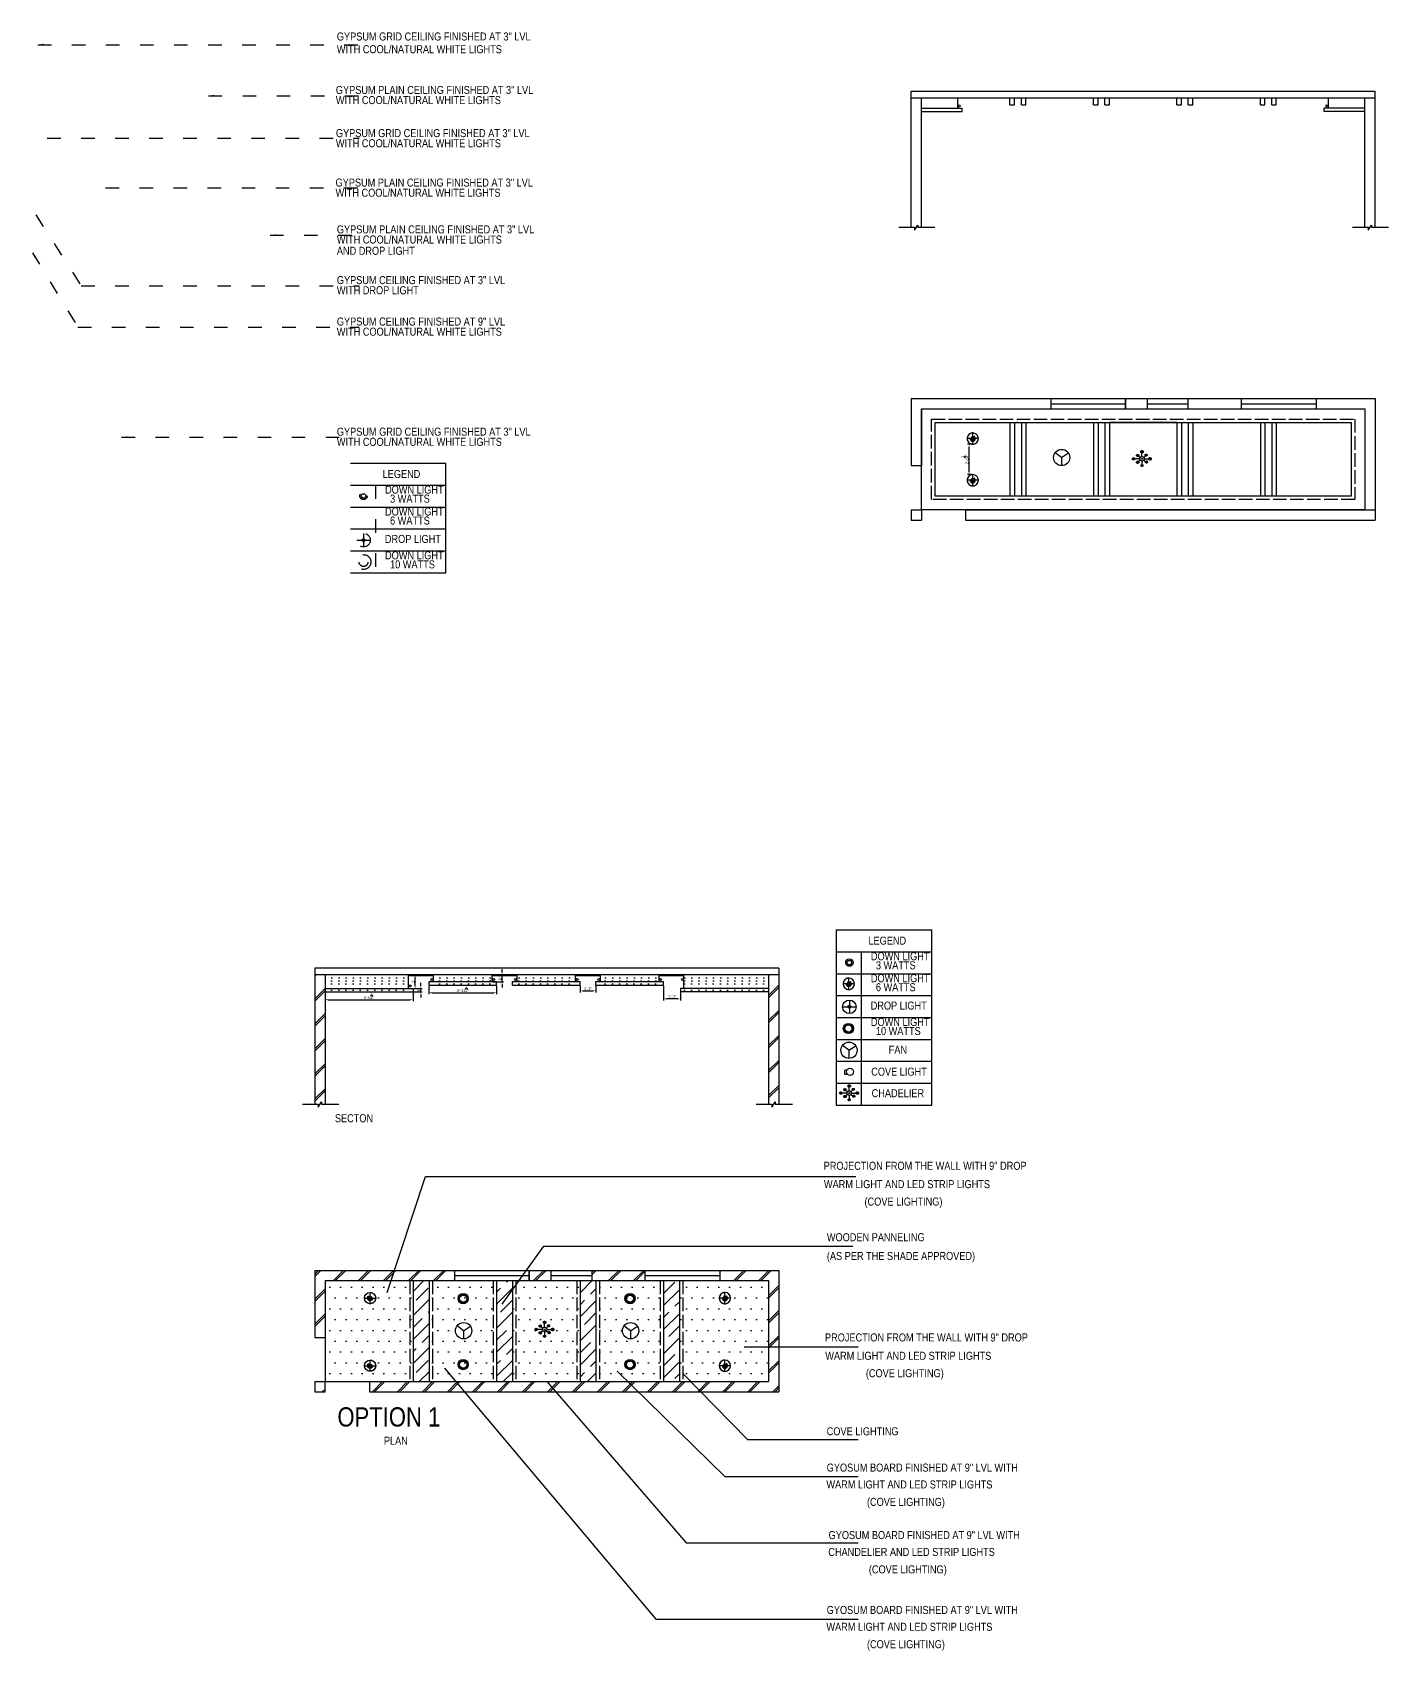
# Model space of a CAD drawing. Header units: millimetres. Extents: x 2844 to 6204, y 184 to 1611.
# Drawn here: x 4238 to 5434, y 184 to 1611 of the extents above; entities that cross this region are included whole.
import ezdxf

# ---------------------------------------------------------------- set-up
doc = ezdxf.new("R2010")
doc.units = ezdxf.units.MM
doc.linetypes.add('ACAD_ISO02W100', pattern=[15, 12, -3])
doc.linetypes.add('ACAD_ISO03W100', pattern=[30, 12, -18])
doc.layers.get('0').update_dxf_attribs({"linetype": 'ACAD_ISO03W100'})
doc.layers.add('TXT', color=7, linetype='Continuous', lineweight=25)
doc.styles.add('stylus BT', font='swissc.ttf')
doc.dimstyles.new('ISO-25', dxfattribs={"dimtxt": 2.5, "dimasz": 2.5, "dimexe": 1.25, "dimexo": 0.625, "dimtad": 1, "dimlunit": 4, "dimtxsty": 'Standard', "dimcen": 2.5, "dimadec": 0, "dimazin": 0, "dimtfac": 1, "dimtmove": 0, "dimatfit": 3, "dimfxl": 1, "dimarcsym": 0})
doc.dimstyles.new('std', dxfattribs={"dimtxt": 7, "dimasz": 2.5, "dimexe": 1.25, "dimexo": 0.625, "dimtad": 1, "dimdec": 0, "dimlunit": 4, "dimtxsty": 'Standard', "dimcen": 2.5, "dimadec": 0, "dimazin": 0, "dimtfac": 1, "dimtdec": 0, "dimtmove": 0, "dimatfit": 3, "dimfxl": 1, "dimarcsym": 0})

# ---------------------------------------------------------------- blocks, each defined once
blk = doc.blocks.new('light')
at = {"color": 6}
for p, q in [((4546.3, 616.7), (4559.1, 616.7)), ((4552.7, 610.3), (4552.7, 623.1))]:
    blk.add_line(p, q, dxfattribs=at)
for radius in [6.39, 2.94, 2.94, 1.96]:
    blk.add_circle((4552.7, 616.7), radius, dxfattribs=at)
at = {"color": 6, "linetype": 'ByBlock'}
blk.add_circle((4552.7, 616.7), 6.39, dxfattribs=at)
blk = doc.blocks.new('chandelier')
for p, q in [((4689.9, 469.5), (4689.9, 472.6)), ((4687.9, 467.5), (4683.5, 467.5)), ((4688.3, 468.6), (4686.8, 469.9)), ((4688.4, 466.3), (4686.9, 465.1)), ((4689.9, 465.6), (4689.9, 462.5)), ((4691.3, 466.3), (4693.1, 465.2)), ((4691.4, 468.7), (4692.9, 470.2)), ((4691.8, 467.5), (4695.9, 467.5))]:
    blk.add_line(p, q)
for centre, radius in [((4686.1, 470.5), 0.94), ((4686.1, 470.5), 0.416), ((4689.9, 473.7), 1.07), ((4689.9, 473.7), 0.494), ((4693.5, 470.8), 0.873), ((4693.5, 470.8), 0.422), ((4682.5, 467.5), 1.01), ((4682.5, 467.5), 0.503), ((4686.1, 464.5), 1.01), ((4686.1, 464.5), 0.491), ((4689.9, 467.5), 1.94), ((4689.9, 461.6), 0.872), ((4689.9, 467.5), 0.388), ((4689.9, 461.6), 0.406), ((4693.9, 464.7), 0.94), ((4693.9, 464.7), 0.418), ((4697, 467.5), 1.11), ((4697, 467.5), 0.572)]:
    blk.add_circle(centre, radius)
blk = doc.blocks.new('*D3')
at = {"color": 0, "linetype": 'ByBlock', "lineweight": -2}
for p, q in [((5066.8, 1247.9), (5062.9, 1247.9)), ((5064.2, 1223.6), (5064.2, 1245.4)), ((5066.8, 1221.1), (5062.9, 1221.1))]:
    blk.add_line(p, q, dxfattribs=at)
at = {"color": 0, "linetype": 'ByBlock'}
for points in [[(5063.7, 1245.4), (5064.6, 1245.4), (5064.2, 1247.9)], [(5063.7, 1223.6), (5064.6, 1223.6), (5064.2, 1221.1)]]:
    blk.add_solid(points, dxfattribs=at)
at = {"layer": 'Defpoints', "color": 0, "linetype": 'ByBlock'}
for p in [(5064.2, 1247.9), (5067.4, 1247.9), (5067.4, 1221.1)]:
    blk.add_point(p, dxfattribs=at)
at = {"color": 0, "linetype": 'ByBlock', "insert": (5060.6, 1234.5), "char_height": 2.5, "attachment_point": 5, "rotation": 90}
blk.add_mtext('2\'-2{\\H1.000000x;\\S3/4;}"', dxfattribs=at)
blk = doc.blocks.new('light 1')
at = {"color": 92}
for p, q in [((3170.1, 887.6), (3182.1, 887.6)), ((3176.1, 893.5), (3176.1, 881.6))]:
    blk.add_line(p, q, dxfattribs=at)
at = {"color": 3, "linetype": 'ByBlock'}
blk.add_circle((3176.1, 887.6), 5.96, dxfattribs=at)
at = {"color": 92}
blk.add_circle((3176.1, 887.6), 1.19, dxfattribs=at)
blk = doc.blocks.new('jhg')
at = {"color": 6}
for radius in [6.5, 6.5, 6.5, 6.5, 3.9]:
    blk.add_circle((3227, 807.5), radius, dxfattribs=at)
blk = doc.blocks.new('*D8')
at = {"color": 0, "linetype": 'ByBlock', "lineweight": -2}
for p, q in [((4496.4, 764.5), (4496.4, 757)), ((4498.9, 758.2), (4571.5, 758.2)), ((4574, 764.5), (4574, 757))]:
    blk.add_line(p, q, dxfattribs=at)
at = {"color": 0, "linetype": 'ByBlock'}
for points in [[(4498.9, 758.6), (4498.9, 757.8), (4496.4, 758.2)], [(4571.5, 758.6), (4571.5, 757.8), (4574, 758.2)]]:
    blk.add_solid(points, dxfattribs=at)
at = {"layer": 'Defpoints', "color": 0, "linetype": 'ByBlock'}
for p in [(4496.4, 765.1), (4574, 765.1), (4574, 758.2)]:
    blk.add_point(p, dxfattribs=at)
at = {"color": 0, "linetype": 'ByBlock', "insert": (4535.2, 761.8), "char_height": 2.5, "attachment_point": 5}
blk.add_mtext('6\'-5{\\H1.000000x;\\S1/2;}"', dxfattribs=at)
blk = doc.blocks.new('*D10')
at = {"color": 0, "linetype": 'ByBlock', "lineweight": -2}
for p, q in [((4588, 770.5), (4588, 763.2)), ((4647.6, 770.5), (4647.6, 763.2)), ((4590.5, 764.4), (4645.1, 764.4))]:
    blk.add_line(p, q, dxfattribs=at)
at = {"color": 0, "linetype": 'ByBlock'}
for points in [[(4590.5, 764.8), (4590.5, 764), (4588, 764.4)], [(4645.1, 764.8), (4645.1, 764), (4647.6, 764.4)]]:
    blk.add_solid(points, dxfattribs=at)
at = {"layer": 'Defpoints', "color": 0, "linetype": 'ByBlock'}
for p in [(4588, 771.1), (4647.6, 771.1), (4647.6, 764.4)]:
    blk.add_point(p, dxfattribs=at)
at = {"color": 0, "linetype": 'ByBlock', "insert": (4617.8, 768), "char_height": 2.5, "attachment_point": 5}
blk.add_mtext('4\'-11{\\H1.000000x;\\S1/2;}"', dxfattribs=at)
blk = doc.blocks.new('*D11')
at = {"color": 0, "linetype": 'ByBlock', "lineweight": -2}
for p, q in [((4721.2, 770.5), (4721.2, 764.7)), ((4735.2, 770.5), (4735.2, 764.7)), ((4723.7, 766), (4732.7, 766))]:
    blk.add_line(p, q, dxfattribs=at)
at = {"color": 0, "linetype": 'ByBlock'}
for points in [[(4723.7, 766.4), (4723.7, 765.6), (4721.2, 766)], [(4732.7, 766.4), (4732.7, 765.6), (4735.2, 766)]]:
    blk.add_solid(points, dxfattribs=at)
at = {"layer": 'Defpoints', "color": 0, "linetype": 'ByBlock'}
for p in [(4721.2, 771.1), (4735.2, 771.1), (4735.2, 766)]:
    blk.add_point(p, dxfattribs=at)
at = {"color": 0, "linetype": 'ByBlock', "insert": (4728.2, 767.9), "char_height": 2.5, "attachment_point": 5}
blk.add_mtext('1\'-2"', dxfattribs=at)
blk = doc.blocks.new('*D12')
at = {"color": 0, "linetype": 'ByBlock', "lineweight": -2}
for p, q in [((4794.8, 770.5), (4794.8, 757.6)), ((4807.3, 758.9), (4797.3, 758.9)), ((4809.8, 764.5), (4809.8, 757.6))]:
    blk.add_line(p, q, dxfattribs=at)
at = {"color": 0, "linetype": 'ByBlock'}
for points in [[(4797.3, 759.3), (4797.3, 758.5), (4794.8, 758.9)], [(4807.3, 759.3), (4807.3, 758.5), (4809.8, 758.9)]]:
    blk.add_solid(points, dxfattribs=at)
at = {"layer": 'Defpoints', "color": 0, "linetype": 'ByBlock'}
for p in [(4794.8, 771.1), (4794.8, 758.9), (4809.8, 765.1)]:
    blk.add_point(p, dxfattribs=at)
at = {"color": 0, "linetype": 'ByBlock', "insert": (4802.3, 760.7), "char_height": 2.5, "attachment_point": 5}
blk.add_mtext('1\'-3"', dxfattribs=at)
blk = doc.blocks.new('*D13')
at = {"color": 0, "linetype": 'ByBlock', "lineweight": -2}
for p, q in [((4570.7, 780.1), (4577, 780.1)), ((4575.8, 770.6), (4575.8, 777.6)), ((4570.7, 768.1), (4577, 768.1))]:
    blk.add_line(p, q, dxfattribs=at)
at = {"color": 0, "linetype": 'ByBlock'}
for points in [[(4575.3, 777.6), (4576.2, 777.6), (4575.8, 780.1)], [(4575.3, 770.6), (4576.2, 770.6), (4575.8, 768.1)]]:
    blk.add_solid(points, dxfattribs=at)
at = {"layer": 'Defpoints', "color": 0, "linetype": 'ByBlock'}
for p in [(4570, 780.1), (4575.8, 780.1), (4570, 768.1)]:
    blk.add_point(p, dxfattribs=at)
at = {"color": 0, "linetype": 'ByBlock', "insert": (4573.9, 774.1), "char_height": 2.5, "attachment_point": 5, "rotation": 90}
blk.add_mtext("1'", dxfattribs=at)
blk = doc.blocks.new('*D14')
at = {"color": 0, "linetype": 'ByBlock', "lineweight": -2}
for p, q in [((4652.5, 782.6), (4652.5, 785.1)), ((4644.3, 780.1), (4653.7, 780.1)), ((4644.3, 774.1), (4653.7, 774.1)), ((4652.5, 774.1), (4652.5, 780.1)), ((4652.5, 771.6), (4652.5, 769.1))]:
    blk.add_line(p, q, dxfattribs=at)
at = {"color": 0, "linetype": 'ByBlock'}
for points in [[(4652, 782.6), (4652.9, 782.6), (4652.5, 780.1)], [(4652, 771.6), (4652.9, 771.6), (4652.5, 774.1)]]:
    blk.add_solid(points, dxfattribs=at)
at = {"layer": 'Defpoints', "color": 0, "linetype": 'ByBlock'}
for p in [(4643.6, 780.1), (4643.6, 774.1), (4652.5, 780.1)]:
    blk.add_point(p, dxfattribs=at)
at = {"color": 0, "linetype": 'ByBlock', "insert": (4650.6, 777.1), "char_height": 2.5, "attachment_point": 5, "rotation": 90}
blk.add_mtext('6"', dxfattribs=at)
blk = doc.blocks.new('*D15')
at = {"color": 0, "linetype": 'ByBlock', "lineweight": -2}
for p, q in [((4580.8, 770.6), (4580.8, 773.1)), ((4574.7, 768.1), (4582.1, 768.1)), ((4574.7, 765.1), (4582.1, 765.1)), ((4580.8, 765.1), (4580.8, 768.1)), ((4580.8, 762.6), (4580.8, 760.1))]:
    blk.add_line(p, q, dxfattribs=at)
at = {"color": 0, "linetype": 'ByBlock'}
for points in [[(4580.4, 770.6), (4581.2, 770.6), (4580.8, 768.1)], [(4580.4, 762.6), (4581.2, 762.6), (4580.8, 765.1)]]:
    blk.add_solid(points, dxfattribs=at)
at = {"layer": 'Defpoints', "color": 0, "linetype": 'ByBlock'}
for p in [(4574, 768.1), (4574, 765.1), (4580.8, 768.1)]:
    blk.add_point(p, dxfattribs=at)
at = {"color": 0, "linetype": 'ByBlock', "insert": (4578.9, 766.6), "char_height": 2.5, "attachment_point": 5, "rotation": 90}
blk.add_mtext('3"', dxfattribs=at)

msp = doc.modelspace()

# ---------------------------------------------------------------- hatches: boundary and pattern name
at = {"linetype": 'ByBlock'}
h = msp.add_hatch(dxfattribs=at)
h.set_pattern_fill('JIS_LC_8A', color=0, scale=2, style=0)
h.paths.add_polyline_path([(4496.434, 780.136), (4487.434, 780.136), (4487.434, 666.136), (4490.228, 666.136), (4490.228, 663.414), (4493.142, 668.044), (4493.142, 666.109), (4496.434, 666.109)])
h.paths.add_polyline_path([(4896.434, 780.136), (4887.434, 780.136), (4887.434, 666.136), (4890.228, 666.136), (4890.228, 663.414), (4893.142, 668.044), (4893.142, 666.109), (4896.434, 666.109)])
h = msp.add_hatch(dxfattribs=at)
h.set_pattern_fill('DOTS', color=256, scale=4, style=0)
h.set_pattern_definition([(0, (-0.109, -2.373), (3.175, 6.35), [0, -6.35])])
h.paths.add_polyline_path([(4569.925, 777.763), (4496.325, 777.763), (4496.325, 771.763), (4569.925, 771.763)])
h.paths.add_polyline_path([(4573.925, 771.763), (4496.325, 771.763), (4496.325, 768.763), (4573.925, 768.763)])
h.paths.add_polyline_path([(4643.525, 777.763), (4591.925, 777.763), (4591.925, 771.763), (4643.525, 771.763)])
h.paths.add_polyline_path([(4647.525, 771.763), (4587.925, 771.763), (4587.925, 768.763), (4647.525, 768.763)])
h.paths.add_polyline_path([(4717.125, 777.763), (4665.525, 777.763), (4665.525, 771.763), (4717.125, 771.763)])
h.paths.add_polyline_path([(4721.125, 771.763), (4661.525, 771.763), (4661.525, 768.763), (4721.125, 768.763)])
h.paths.add_polyline_path([(4790.725, 777.763), (4739.125, 777.763), (4739.125, 771.763), (4790.725, 771.763)])
h.paths.add_polyline_path([(4794.725, 771.763), (4735.125, 771.763), (4735.125, 768.763), (4794.725, 768.763)])
h.paths.add_polyline_path([(4887.325, 777.763), (4812.725, 777.763), (4812.725, 771.763), (4887.325, 771.763)])
h.paths.add_polyline_path([(4887.325, 771.763), (4808.725, 771.763), (4808.725, 768.763), (4887.325, 768.763)])
h = msp.add_hatch(dxfattribs=at)
h.set_pattern_fill('DOTS', color=256, scale=4, style=0)
h.set_pattern_definition([(0, (-0.109, -8.015), (3.175, 6.35), [0, -6.35])])
h.paths.add_polyline_path([(4569.925, 772.121), (4496.325, 772.121), (4496.325, 766.121), (4569.925, 766.121)])
h.paths.add_polyline_path([(4573.925, 766.121), (4496.325, 766.121), (4496.325, 763.121), (4573.925, 763.121)])
h.paths.add_polyline_path([(4647.525, 766.121), (4587.925, 766.121), (4587.925, 763.121), (4647.525, 763.121)])
h.paths.add_polyline_path([(4721.125, 766.121), (4661.525, 766.121), (4661.525, 763.121), (4721.125, 763.121)])
h.paths.add_polyline_path([(4794.725, 766.121), (4735.125, 766.121), (4735.125, 763.121), (4794.725, 763.121)])
h.paths.add_polyline_path([(4887.325, 772.121), (4812.725, 772.121), (4812.725, 766.121), (4887.325, 766.121)])
h.paths.add_polyline_path([(4887.325, 766.121), (4808.725, 766.121), (4808.725, 763.121), (4887.325, 763.121)])
h = msp.add_hatch(dxfattribs=at)
h.set_pattern_fill('DOTS', color=256, scale=4, style=0)
h.paths.add_polyline_path([(4570.034, 780.136), (4496.434, 780.136), (4496.434, 774.136), (4570.034, 774.136)])
h.paths.add_polyline_path([(4574.034, 774.136), (4496.434, 774.136), (4496.434, 771.136), (4574.034, 771.136)])
h.paths.add_polyline_path([(4643.634, 780.136), (4592.034, 780.136), (4592.034, 774.136), (4643.634, 774.136)])
h.paths.add_polyline_path([(4647.634, 774.136), (4588.034, 774.136), (4588.034, 771.136), (4647.634, 771.136)])
h.paths.add_polyline_path([(4717.234, 780.136), (4665.634, 780.136), (4665.634, 774.136), (4717.234, 774.136)])
h.paths.add_polyline_path([(4721.234, 774.136), (4661.634, 774.136), (4661.634, 771.136), (4721.234, 771.136)])
h.paths.add_polyline_path([(4790.834, 780.136), (4739.234, 780.136), (4739.234, 774.136), (4790.834, 774.136)])
h.paths.add_polyline_path([(4794.834, 774.136), (4735.234, 774.136), (4735.234, 771.136), (4794.834, 771.136)])
h.paths.add_polyline_path([(4887.434, 780.136), (4812.834, 780.136), (4812.834, 774.136), (4887.434, 774.136)])
h.paths.add_polyline_path([(4887.434, 774.136), (4808.834, 774.136), (4808.834, 771.136), (4887.434, 771.136)])
h = msp.add_hatch(dxfattribs=at)
h.set_pattern_fill('DOTS', color=256, scale=4, style=0)
h.set_pattern_definition([(0, (0.191, 2.9184), (3.175, 6.35), [0, -6.35])])
h.paths.add_polyline_path([(4570.226, 783.054), (4496.626, 783.054), (4496.626, 777.054), (4570.226, 777.054)])
h.paths.add_polyline_path([(4574.226, 777.054), (4496.626, 777.054), (4496.626, 774.054), (4574.226, 774.054)])
h.paths.add_polyline_path([(4643.826, 783.054), (4592.226, 783.054), (4592.226, 777.054), (4643.826, 777.054)])
h.paths.add_polyline_path([(4647.826, 777.054), (4588.226, 777.054), (4588.226, 774.054), (4647.826, 774.054)])
h.paths.add_polyline_path([(4717.426, 783.054), (4665.826, 783.054), (4665.826, 777.054), (4717.426, 777.054)])
h.paths.add_polyline_path([(4721.426, 777.054), (4661.826, 777.054), (4661.826, 774.054), (4721.426, 774.054)])
h.paths.add_polyline_path([(4791.026, 783.054), (4739.426, 783.054), (4739.426, 777.054), (4791.026, 777.054)])
h.paths.add_polyline_path([(4795.026, 777.054), (4735.426, 777.054), (4735.426, 774.054), (4795.026, 774.054)])
h.paths.add_polyline_path([(4887.626, 783.054), (4813.026, 783.054), (4813.026, 777.054), (4887.626, 777.054)])
h.paths.add_polyline_path([(4887.626, 777.054), (4809.026, 777.054), (4809.026, 774.054), (4887.626, 774.054)])
h = msp.add_hatch(color=1, dxfattribs=at)
h.paths.add_polyline_path([(4953.267, 732.826, 1), (4962.332, 732.826, 1)])
h.paths.add_polyline_path([(4960.918, 732.826, -1), (4954.681, 732.826, -1)], flags=16)
h = msp.add_hatch(dxfattribs=at)
h.set_pattern_fill('JIS_LC_8A', color=256, scale=2, style=0)
h.paths.add_polyline_path([(4610.434, 519.539), (4487.434, 519.539), (4487.434, 460.539), (4496.434, 460.539), (4496.434, 510.539), (4610.434, 510.539)])
h.paths.add_polyline_path([(4695.434, 519.539), (4676.434, 519.539), (4676.434, 510.539), (4695.434, 510.539)])
h.paths.add_polyline_path([(4778.434, 519.539), (4731.434, 519.539), (4731.434, 510.539), (4778.434, 510.539)])
h.paths.add_polyline_path([(4896.434, 519.539), (4844.434, 519.539), (4844.434, 510.539), (4887.434, 510.539), (4887.434, 421.539), (4535.434, 421.539), (4535.434, 412.539), (4896.434, 412.539)])
h.paths.add_polyline_path([(4496.434, 421.539), (4487.434, 421.539), (4487.434, 412.539), (4496.434, 412.539)])
h = msp.add_hatch(dxfattribs=at)
h.set_pattern_fill('DOTS', color=256, scale=6, style=0)
h.paths.add_polyline_path([(4571.034, 510.539), (4496.434, 510.539), (4496.434, 460.539), (4496.434, 421.539), (4535.434, 421.539), (4571.034, 421.539)])
h.paths.add_polyline_path([(4531.117, 495.147, -1), (4541.043, 495.147, -1)], flags=16)
h.paths.add_polyline_path([(4541.043, 435.566, -1), (4531.117, 435.566, -1)], flags=16)
h.paths.add_polyline_path([(4644.634, 510.539), (4591.034, 510.539), (4591.034, 421.539), (4644.634, 421.539)])
h.paths.add_polyline_path([(4613.609, 494.713, -1), (4622.674, 494.713, -1)], flags=16)
h.paths.add_polyline_path([(4625.713, 466.375, -1), (4611.359, 466.375, -1)], flags=16)
h.paths.add_polyline_path([(4621.26, 494.713, -1), (4615.023, 494.713, -1)], flags=0)
h.paths.add_polyline_path([(4622.674, 436.573, -1), (4613.609, 436.573, -1)], flags=16)
h.paths.add_polyline_path([(4621.26, 436.573, -1), (4615.023, 436.573, -1)], flags=0)
h.paths.add_polyline_path([(4591.034, 421.539), (4591.034, 510.539), (4588.034, 510.539), (4588.034, 421.539)])
h.paths.add_polyline_path([(4574.034, 510.539), (4571.034, 510.539), (4571.034, 421.539), (4574.034, 421.539)])
h.paths.add_polyline_path([(4647.634, 510.539), (4644.634, 510.539), (4644.634, 421.539), (4647.634, 421.539)])
h.paths.add_polyline_path([(4664.634, 510.539), (4661.634, 510.539), (4661.634, 421.539), (4664.634, 421.539)])
h.paths.add_polyline_path([(4718.234, 510.539), (4664.634, 510.539), (4664.634, 421.539), (4718.234, 421.539)])
h.paths.add_polyline_path([(4683.466, 467.528), (4687.931, 467.528, -0.14777704), (4688.256, 468.603), (4686.762, 469.9, -0.69411755), (4685.111, 470.516, -1.44067816), (4686.762, 469.9), (4688.256, 468.603, -0.25106832), (4689.873, 469.47), (4689.873, 472.64, -0.41421356), (4688.799, 473.713, -1), (4690.946, 473.713, -0.41421356), (4689.873, 472.64), (4689.873, 469.47, -0.23103802), (4691.403, 468.723), (4692.89, 470.204, -1.4953711), (4694.381, 470.821, -0.66873033), (4692.89, 470.204), (4691.403, 468.723, -0.16717687), (4691.814, 467.528), (4695.926, 467.528, -1), (4698.138, 467.528, -1), (4695.926, 467.528), (4691.814, 467.528, -0.17960565), (4691.344, 466.261), (4693.114, 465.219, -0.76398377), (4694.865, 464.742, -1.30892832), (4693.114, 465.219), (4691.344, 466.261, -0.2183628), (4689.873, 465.587), (4689.873, 462.462, -0.41421356), (4690.745, 461.59, -1), (4689.001, 461.59, -0.41421356), (4689.873, 462.462), (4689.873, 465.587, -0.22137546), (4688.387, 466.278), (4686.878, 465.102, -1.40114155), (4685.076, 464.483, -0.71370377), (4686.878, 465.102), (4688.387, 466.278, -0.17664073), (4687.931, 467.528), (4683.466, 467.528, -1), (4681.451, 467.528, -1)], flags=0)
h.paths.add_polyline_path([(4686.878, 465.102), (4688.387, 466.278, -0.17664073), (4687.931, 467.528), (4683.466, 467.528, -1), (4681.451, 467.528, -1), (4683.466, 467.528), (4687.931, 467.528, -0.14777704), (4688.256, 468.603), (4686.762, 469.9, -0.69411755), (4685.111, 470.516, -1.44067816), (4686.762, 469.9), (4688.256, 468.603, -0.25106832), (4689.873, 469.47), (4689.873, 472.64, -0.41421356), (4688.799, 473.713, -1), (4690.946, 473.713, -0.41421356), (4689.873, 472.64), (4689.873, 469.47, -0.23103802), (4691.403, 468.723), (4692.89, 470.204, -1.4953711), (4694.381, 470.821, -0.66873033), (4692.89, 470.204), (4691.403, 468.723, -0.16717687), (4691.814, 467.528), (4695.926, 467.528, -1), (4698.138, 467.528, -1), (4695.926, 467.528), (4691.814, 467.528, -0.17960565), (4691.344, 466.261), (4693.114, 465.219, -0.76398377), (4694.865, 464.742, -1.30892832), (4693.114, 465.219), (4691.344, 466.261, -0.2183628), (4689.873, 465.587), (4689.873, 462.462, -0.41421356), (4690.745, 461.59, -1), (4689.001, 461.59, -0.41421356), (4689.873, 462.462), (4689.873, 465.587, -0.22137546), (4688.387, 466.278), (4686.878, 465.102, -1.40114155), (4685.076, 464.483, -0.71370377)], flags=16)
h.paths.add_polyline_path([(4686.575, 464.483, -1), (4685.592, 464.483, -1)], flags=0)
h.paths.add_polyline_path([(4718.234, 421.539), (4721.234, 421.539), (4721.234, 510.539), (4718.234, 510.539)])
h.paths.add_polyline_path([(4735.234, 421.539), (4738.234, 421.539), (4738.234, 510.539), (4735.234, 510.539)])
h.paths.add_polyline_path([(4738.234, 421.539), (4791.834, 421.539), (4791.834, 510.539), (4738.234, 510.539)])
h.paths.add_polyline_path([(4769.783, 436.573, -1), (4760.718, 436.573, -1)], flags=16)
h.paths.add_polyline_path([(4758.559, 466.375, -1), (4772.913, 466.375, -1)], flags=16)
h.paths.add_polyline_path([(4768.369, 436.573, -1), (4762.132, 436.573, -1)], flags=0)
h.paths.add_polyline_path([(4760.718, 494.713, -1), (4769.783, 494.713, -1)], flags=16)
h.paths.add_polyline_path([(4762.132, 494.713, -1), (4768.369, 494.713, -1)], flags=0)
h.paths.add_polyline_path([(4791.834, 421.539), (4794.834, 421.539), (4794.834, 510.539), (4791.834, 510.539)])
h.paths.add_polyline_path([(4811.834, 421.539), (4887.434, 421.539), (4887.434, 510.539), (4811.834, 510.539)])
h.paths.add_polyline_path([(4853.84, 435.566, -1), (4843.913, 435.566, -1)], flags=16)
h.paths.add_polyline_path([(4843.913, 495.147, -1), (4853.84, 495.147, -1)], flags=16)
h.paths.add_polyline_path([(4808.834, 421.539), (4811.834, 421.539), (4811.834, 510.539), (4808.834, 510.539)])
h = msp.add_hatch(dxfattribs=at)
h.set_pattern_fill('JIS_STN_1E', color=256, scale=15, style=0)
h.paths.add_polyline_path([(4588.034, 510.539), (4574.034, 510.539), (4574.034, 421.539), (4588.034, 421.539)])
h.paths.add_polyline_path([(4661.634, 510.539), (4647.634, 510.539), (4647.634, 421.539), (4661.634, 421.539)])
h.paths.add_polyline_path([(4735.234, 510.539), (4721.234, 510.539), (4721.234, 421.539), (4735.234, 421.539)])
h.paths.add_polyline_path([(4808.834, 510.539), (4794.834, 510.539), (4794.834, 421.539), (4808.834, 421.539)])
h = msp.add_hatch(color=1, dxfattribs=at)
h.paths.add_polyline_path([(4613.609, 494.713, 1), (4622.674, 494.713, 1)])
h.paths.add_polyline_path([(4621.26, 494.713, -1), (4615.023, 494.713, -1)], flags=16)
h = msp.add_hatch(color=1, dxfattribs=at)
h.paths.add_polyline_path([(4760.718, 494.713, 1), (4769.783, 494.713, 1)])
h.paths.add_polyline_path([(4768.369, 494.713, -1), (4762.132, 494.713, -1)], flags=16)
h = msp.add_hatch(color=1, dxfattribs=at)
h.paths.add_polyline_path([(4613.609, 436.573, 1), (4622.674, 436.573, 1)])
h.paths.add_polyline_path([(4621.26, 436.573, -1), (4615.023, 436.573, -1)], flags=16)
h = msp.add_hatch(color=1, dxfattribs=at)
h.paths.add_polyline_path([(4760.718, 436.573, 1), (4769.783, 436.573, 1)])
h.paths.add_polyline_path([(4768.369, 436.573, -1), (4762.132, 436.573, -1)], flags=16)

# ---------------------------------------------------------------- linework, layer by layer
for p, q in [((5013.161, 1439.186), (5013.161, 1559.186)), ((5013.161, 1559.186), (5422.161, 1559.186)), ((5422.161, 1439.186), (5422.161, 1559.186)), ((5013.161, 1553.186), (5422.161, 1553.186)), ((5022.161, 1439.186), (5022.161, 1553.186)), ((5022.161, 1544.186), (5058.161, 1544.186)), ((5022.161, 1541.186), (5058.161, 1541.186)), ((5054.161, 1544.186), (5054.161, 1553.186)), ((5054.735, 1546.561), (5054.161, 1546.561)), ((5054.894, 1545.459), (5054.161, 1545.459)), ((5058.161, 1541.186), (5058.161, 1544.186)), ((5058.161, 1541.186), (5058.161, 1544.186)), ((5100.261, 1547.186), (5100.261, 1553.186)), ((5100.261, 1547.186), (5104.261, 1547.186)), ((5104.261, 1547.186), (5104.261, 1553.186)), ((5110.261, 1547.186), (5110.261, 1553.186)), ((5110.261, 1547.186), (5114.261, 1547.186)), ((5114.261, 1547.186), (5114.261, 1553.186)), ((5173.861, 1547.186), (5173.861, 1553.186)), ((5173.861, 1547.186), (5177.861, 1547.186)), ((5177.861, 1547.186), (5177.861, 1553.186)), ((5183.861, 1547.186), (5183.861, 1553.186)), ((5183.861, 1547.186), (5187.861, 1547.186)), ((5187.861, 1547.186), (5187.861, 1553.186)), ((5247.461, 1547.186), (5247.461, 1553.186)), ((5247.461, 1547.186), (5251.461, 1547.186)), ((5251.461, 1547.186), (5251.461, 1553.186)), ((5257.461, 1547.186), (5257.461, 1553.186)), ((5257.461, 1547.186), (5261.461, 1547.186)), ((5261.461, 1547.186), (5261.461, 1553.186)), ((5321.061, 1547.186), (5321.061, 1553.186)), ((5321.061, 1547.186), (5325.061, 1547.186)), ((5325.061, 1547.186), (5325.061, 1553.186)), ((5331.061, 1547.186), (5331.061, 1553.186)), ((5331.061, 1547.186), (5335.061, 1547.186)), ((5335.061, 1547.186), (5335.061, 1553.186)), ((5377.161, 1541.186), (5377.161, 1544.186)), ((5377.161, 1541.186), (5377.161, 1544.186)), ((5413.161, 1544.186), (5377.161, 1544.186)), ((5413.161, 1541.186), (5377.161, 1541.186)), ((5380.418, 1545.459), (5381.151, 1545.459)), ((5380.577, 1546.561), (5381.151, 1546.561)), ((5381.161, 1544.186), (5381.161, 1553.186)), ((5413.161, 1439.186), (5413.161, 1553.186)), ((5015.955, 1436.464), (5018.869, 1441.094)), ((5018.869, 1441.094), (5018.869, 1439.159)), ((5415.955, 1436.464), (5418.869, 1441.094)), ((5418.869, 1441.094), (5418.869, 1439.159)), ((5002.224, 1439.186), (5015.955, 1439.186)), ((5015.955, 1439.186), (5015.955, 1436.464)), ((5018.869, 1439.159), (5034.102, 1439.159)), ((5402.224, 1439.186), (5415.955, 1439.186)), ((5415.955, 1439.186), (5415.955, 1436.464)), ((5418.869, 1439.159), (5434.102, 1439.159)), ((5013.161, 1288.089), (5013.161, 1229.089)), ((5013.161, 1288.089), (5422.161, 1288.089)), ((5136.161, 1288.089), (5136.161, 1279.089)), ((5202.161, 1288.089), (5202.161, 1279.089)), ((5202.161, 1279.089), (5202.161, 1288.089)), ((5221.161, 1288.089), (5221.161, 1279.089)), ((5257.161, 1288.089), (5257.161, 1279.089)), ((5304.161, 1288.089), (5304.161, 1279.089)), ((5370.161, 1288.089), (5370.161, 1279.089)), ((5422.161, 1288.089), (5422.161, 1181.089)), ((5022.161, 1279.089), (5022.161, 1229.089)), ((5022.161, 1279.089), (5413.161, 1279.089)), ((5136.161, 1283.589), (5202.161, 1283.589)), ((5221.161, 1283.589), (5257.161, 1283.589)), ((5304.161, 1283.589), (5370.161, 1283.589)), ((5413.161, 1279.089), (5413.161, 1190.089)), ((5100.261, 1267.089), (5100.261, 1202.089)), ((5100.261, 1267.089), (5100.261, 1202.089)), ((5104.261, 1267.089), (5104.261, 1202.089)), ((5110.261, 1267.089), (5110.261, 1202.089)), ((5114.261, 1267.089), (5114.261, 1202.089)), ((5173.861, 1267.089), (5173.861, 1202.089)), ((5177.861, 1267.089), (5177.861, 1202.089)), ((5183.861, 1267.089), (5183.861, 1202.089)), ((5187.861, 1267.089), (5187.861, 1202.089)), ((5247.461, 1267.089), (5187.861, 1267.089)), ((5247.461, 1267.089), (5247.461, 1202.089)), ((5251.461, 1267.089), (5251.461, 1202.089)), ((5257.461, 1267.089), (5257.461, 1202.089)), ((5261.461, 1267.089), (5261.461, 1202.089)), ((5321.061, 1267.089), (5321.061, 1202.089)), ((5325.061, 1267.089), (5325.061, 1202.089)), ((5331.061, 1267.089), (5331.061, 1202.089)), ((5335.061, 1267.089), (5335.061, 1202.089)), ((5013.161, 1229.089), (5022.161, 1229.089)), ((5145.816, 1236.19), (5139.995, 1240.388)), ((5145.816, 1236.19), (5151.795, 1240.159)), ((5145.816, 1236.19), (5145.816, 1229.013)), ((5013.161, 1190.089), (5013.161, 1181.089)), ((5013.161, 1190.089), (5022.161, 1190.089)), ((5022.161, 1190.089), (5022.161, 1181.089)), ((5061.161, 1190.089), (5061.161, 1181.089)), ((5061.161, 1190.089), (5422.161, 1190.089)), ((5013.161, 1181.089), (5022.161, 1181.089)), ((5061.161, 1181.089), (5422.161, 1181.089)), ((4946.997, 819.763), (4946.997, 665.271)), ((4969.148, 800.451), (4969.148, 665.271)), ((4487.434, 786.136), (4487.434, 666.136)), ((4896.434, 786.136), (4487.434, 786.136)), ((4896.434, 786.136), (4487.434, 786.136)), ((4896.434, 786.136), (4896.434, 666.136)), ((4896.434, 780.136), (4487.434, 780.136)), ((4896.434, 780.136), (4487.434, 780.136)), ((4496.434, 780.136), (4496.434, 666.136)), ((4570.034, 768.136), (4570.034, 780.136)), ((4592.034, 779.136), (4570.034, 779.136)), ((4570.608, 770.811), (4570.034, 770.811)), ((4588.034, 771.136), (4588.034, 774.136)), ((4588.034, 774.136), (4647.634, 774.136)), ((4588.034, 771.136), (4647.634, 771.136)), ((4591.291, 775.408), (4592.024, 775.408)), ((4591.45, 776.51), (4592.024, 776.51)), ((4592.034, 774.136), (4592.034, 780.136)), ((4643.634, 774.136), (4643.634, 780.136)), ((4665.634, 779.136), (4643.634, 779.136)), ((4644.208, 776.51), (4643.634, 776.51)), ((4644.368, 775.408), (4643.634, 775.408)), ((4647.634, 771.136), (4647.634, 774.136)), ((4661.634, 771.136), (4661.634, 774.136)), ((4661.634, 774.136), (4721.234, 774.136)), ((4661.634, 771.136), (4721.234, 771.136)), ((4664.891, 775.408), (4665.624, 775.408)), ((4665.05, 776.51), (4665.624, 776.51)), ((4665.634, 774.136), (4665.634, 780.136)), ((4717.234, 774.136), (4717.234, 780.136)), ((4739.234, 779.136), (4717.234, 779.136)), ((4717.808, 776.51), (4717.234, 776.51)), ((4717.968, 775.408), (4717.234, 775.408)), ((4721.234, 771.136), (4721.234, 774.136)), ((4735.234, 771.136), (4735.234, 774.136)), ((4735.234, 774.136), (4794.834, 774.136)), ((4735.234, 771.136), (4794.834, 771.136)), ((4738.491, 775.408), (4739.224, 775.408)), ((4738.65, 776.51), (4739.224, 776.51)), ((4739.234, 774.136), (4739.234, 780.136)), ((4790.834, 774.136), (4790.834, 780.136)), ((4812.834, 779.136), (4790.834, 779.136)), ((4791.408, 776.51), (4790.834, 776.51)), ((4791.568, 775.408), (4790.834, 775.408)), ((4794.834, 771.136), (4794.834, 774.136)), ((4812.091, 775.408), (4812.824, 775.408)), ((4812.25, 776.51), (4812.824, 776.51)), ((4812.834, 768.136), (4812.834, 780.136)), ((4887.434, 780.136), (4887.434, 666.136)), ((4496.434, 768.136), (4574.034, 768.136)), ((4496.434, 765.136), (4574.034, 765.136)), ((4570.768, 769.71), (4570.034, 769.71)), ((4574.034, 768.136), (4574.034, 765.136)), ((4887.434, 768.136), (4809.834, 768.136)), ((4809.834, 768.136), (4809.834, 765.136)), ((4887.434, 765.136), (4809.834, 765.136)), ((4958.307, 713.594), (4952.486, 717.792)), ((4958.307, 713.594), (4964.286, 717.563)), ((4958.307, 713.594), (4958.307, 706.417)), ((4956.508, 696.223), (4954.515, 696.223)), ((4954.515, 692.396), (4954.515, 696.223)), ((4957.061, 692.396), (4954.515, 692.396)), ((4476.497, 666.136), (4490.228, 666.136)), ((4490.228, 663.414), (4493.142, 668.044)), ((4490.228, 666.136), (4490.228, 663.414)), ((4493.142, 668.044), (4493.142, 666.109)), ((4493.142, 666.109), (4508.375, 666.109)), ((4876.497, 666.136), (4890.228, 666.136)), ((4890.228, 663.414), (4893.142, 668.044)), ((4890.228, 666.136), (4890.228, 663.414)), ((4893.142, 668.044), (4893.142, 666.109)), ((4893.142, 666.109), (4908.375, 666.109)), ((4487.434, 519.539), (4487.434, 460.539)), ((4487.434, 519.539), (4896.434, 519.539)), ((4610.434, 519.539), (4610.434, 510.539)), ((4610.434, 515.039), (4676.434, 515.039)), ((4676.434, 519.539), (4676.434, 510.539)), ((4676.434, 510.539), (4676.434, 519.539)), ((4695.434, 519.539), (4695.434, 510.539)), ((4695.434, 515.039), (4731.434, 515.039)), ((4731.434, 519.539), (4731.434, 510.539)), ((4778.434, 519.539), (4778.434, 510.539)), ((4778.434, 515.039), (4844.434, 515.039)), ((4844.434, 519.539), (4844.434, 510.539)), ((4896.434, 519.539), (4896.434, 412.539)), ((4496.434, 510.539), (4496.434, 460.539)), ((4496.434, 510.539), (4887.434, 510.539)), ((4574.034, 510.539), (4574.034, 421.539)), ((4588.034, 510.539), (4588.034, 421.539)), ((4647.634, 510.539), (4647.634, 421.539)), ((4661.634, 510.539), (4661.634, 421.539)), ((4721.234, 510.539), (4721.234, 421.539)), ((4735.234, 510.539), (4735.234, 421.539)), ((4794.834, 510.539), (4794.834, 421.539)), ((4808.834, 510.539), (4808.834, 421.539)), ((4887.434, 510.539), (4887.434, 421.539)), ((4487.434, 460.539), (4496.434, 460.539)), ((4496.434, 460.539), (4496.434, 421.539)), ((4618.536, 466.375), (4612.715, 470.573)), ((4618.536, 466.375), (4624.515, 470.344)), ((4618.536, 466.375), (4618.536, 459.198)), ((4765.736, 466.375), (4759.915, 470.573)), ((4765.736, 466.375), (4771.715, 470.344)), ((4765.736, 466.375), (4765.736, 459.198)), ((4487.434, 421.539), (4487.434, 412.539)), ((4487.434, 421.539), (4496.434, 421.539)), ((4496.434, 421.539), (4535.434, 421.539)), ((4496.434, 412.539), (4496.434, 421.539)), ((4535.434, 421.539), (4535.434, 412.539)), ((4535.434, 421.539), (4887.434, 421.539)), ((4487.434, 412.539), (4496.434, 412.539)), ((4535.434, 412.539), (4896.434, 412.539))]:
    msp.add_line(p, q, dxfattribs=at)
msp.add_line((4540.803, 1211.834), (4540.803, 1134.588))
at = {"linetype": 'ACAD_ISO02W100'}
for p, q in [((4571.034, 510.539), (4571.034, 421.539)), ((4591.034, 510.539), (4591.034, 421.539)), ((4644.634, 510.539), (4644.634, 421.539)), ((4664.634, 510.539), (4664.634, 421.539)), ((4718.234, 510.539), (4718.234, 421.539)), ((4738.234, 510.539), (4738.234, 421.539)), ((4791.834, 510.539), (4791.834, 421.539)), ((4811.834, 510.539), (4811.834, 421.539))]:
    msp.add_line(p, q, dxfattribs=at)
at = {"linetype": 'ByBlock'}
for points in [[(5413.161, 1190.089), (5022.161, 1190.089), (5022.161, 1279.089), (5413.161, 1279.089)], [(5401.161, 1202.089), (5034.161, 1202.089), (5034.161, 1267.089), (5401.161, 1267.089)]]:
    msp.add_lwpolyline(points, close=True, dxfattribs=at)
at = {"linetype": 'ACAD_ISO02W100'}
msp.add_lwpolyline([(5404.161, 1199.089), (5031.161, 1199.089), (5031.161, 1270.089), (5404.161, 1270.089)], close=True, dxfattribs=at)
at = {"linetype": 'ByBlock'}
for centre, radius in [((5055.518, 1546.111), 0.902), ((5379.795, 1546.111), 0.902), ((5145.816, 1236.19), 7.177), ((4571.391, 770.362), 0.902), ((4590.668, 776.061), 0.902), ((4644.991, 776.061), 0.902), ((4664.268, 776.061), 0.902), ((4718.591, 776.061), 0.902), ((4737.868, 776.061), 0.902), ((4792.191, 776.061), 0.902), ((4811.468, 776.061), 0.902), ((4958.307, 713.594), 7.177), ((4959.225, 694.662), 3.134), ((4765.251, 494.713), 3.119), ((4618.536, 466.375), 7.177), ((4765.736, 466.375), 7.177)]:
    msp.add_circle(centre, radius, dxfattribs=at)
at = {"color": 172}
for centre, radius in [((4530.304, 1202.305), 3.252), ((4530.304, 1202.305), 3.252), ((4530.304, 1202.305), 3.252), ((4530.304, 1202.305), 3.252), ((4530.304, 1202.305), 1.952), ((4958.649, 790.923), 3.252), ((4958.649, 790.923), 3.252), ((4958.649, 790.923), 3.252), ((4958.649, 790.923), 1.952)]:
    msp.add_circle(centre, radius, dxfattribs=at)
at = {"color": 172, "linetype": 'ByBlock'}
msp.add_circle((4958.649, 790.923), 3.252, dxfattribs=at)
at = {"color": 1, "linetype": 'ByBlock'}
for centre, radius in [((4957.8, 732.826), 4.533), ((4957.8, 732.826), 3.119), ((4618.141, 494.713), 4.533), ((4618.141, 494.713), 4.533), ((4618.141, 494.713), 3.119), ((4765.251, 494.713), 4.533), ((4765.251, 494.713), 4.533), ((4618.141, 436.573), 4.533), ((4618.141, 436.573), 4.533), ((4618.141, 436.573), 3.119), ((4765.251, 436.573), 4.533), ((4765.251, 436.573), 4.533), ((4765.251, 436.573), 3.119)]:
    msp.add_circle(centre, radius, dxfattribs=at)
at = {"linetype": 'ByBlock'}
for p in [(5106.761, 1267.089), (5180.361, 1267.089), (5253.961, 1267.089), (5327.561, 1267.089)]:
    msp.add_point(p, dxfattribs=at)
at = {"layer": 'TXT'}
for p, q in [((4518.652, 1231.145), (4602.972, 1231.145)), ((4602.972, 1134.588), (4602.972, 1231.145)), ((4518.652, 1211.834), (4602.972, 1211.834)), ((4518.652, 1192.522), (4602.972, 1192.522)), ((4518.652, 1173.211), (4602.972, 1173.211)), ((4518.652, 1153.899), (4602.972, 1153.899)), ((4518.652, 1134.588), (4602.972, 1134.588)), ((4946.997, 819.763), (5031.317, 819.763)), ((5031.317, 665.271), (5031.317, 819.763)), ((4946.997, 800.451), (5031.317, 800.451)), ((4946.997, 781.14), (5031.317, 781.14)), ((4946.997, 761.828), (5031.317, 761.828)), ((4946.997, 742.517), (5031.317, 742.517)), ((4946.997, 742.517), (5031.317, 742.517)), ((4946.997, 723.205), (5031.317, 723.205)), ((4946.997, 723.205), (5031.317, 723.205)), ((4946.997, 723.205), (5031.317, 723.205)), ((4946.997, 703.894), (5031.317, 703.894)), ((4946.997, 703.894), (5031.317, 703.894)), ((4946.997, 684.582), (5031.317, 684.582)), ((4946.997, 684.582), (5031.317, 684.582)), ((4946.997, 684.582), (5031.317, 684.582)), ((4946.997, 665.271), (5031.317, 665.271))]:
    msp.add_line(p, q, dxfattribs=at)

# ---------------------------------------------------------------- block references
at = {"linetype": 'ByBlock', "zscale": 0.7770129668629747}
for p, xscale, yscale in [((8604.894, 773.708), -0.7770129668624577, 0.7770129668629124), ((8604.894, 736.929), -0.7770129668624577, 0.7770129668629124), ((998.578, 15.976), 0.7770129668630261, 0.7770129668629693), ((8386.379, 15.976), -0.7770129668624577, 0.7770129668629693), ((998.578, -43.604), 0.7770129668630261, 0.7770129668629693), ((8386.379, -43.604), -0.7770129668624577, 0.7770129668629693)]:
    msp.add_blockref('light', p, dxfattribs=dict(at, xscale=xscale, yscale=yscale))
at = {"linetype": 'ByBlock'}
for name, p in [('chandelier', (526.721, 767.528)), ('light 1', (1782.545, -135.638)), ('chandelier', (268.61, 208.382)), ('chandelier', (0, 0))]:
    msp.add_blockref(name, p, dxfattribs=at)
for name, p in [('light 1', (1354.2, 275.745)), ('jhg', (1303.301, 336.535))]:
    msp.add_blockref(name, p)
at = {"color": 6, "linetype": 'ByBlock', "xscale": -0.7770129668624577, "yscale": 0.7770129668629693, "zscale": 0.7770129668629747}
msp.add_blockref('light', (8495.61, 293.021), dxfattribs=at)

# ---------------------------------------------------------------- texts
at = {"layer": 'TXT', "style": 'stylus BT'}
for s, height, p in [('WITH COOL/NATURAL WHITE LIGHTS', 7.05594, (4506.763, 1592.602)), ('GYPSUM GRID CEILING FINISHED AT 3" LVL', 7.05594, (4506.763, 1603.809)), ('WITH COOL/NATURAL WHITE LIGHTS', 7.05594, (4505.916, 1547.748)), ('GYPSUM PLAIN CEILING FINISHED AT 3" LVL', 7.05594, (4505.916, 1556.682)), ('WITH COOL/NATURAL WHITE LIGHTS', 7.05594, (4505.916, 1509.692)), ('GYPSUM GRID CEILING FINISHED AT 3" LVL', 7.05594, (4505.916, 1518.626)), ('WITH COOL/NATURAL WHITE LIGHTS', 7.05594, (4505.632, 1466.083)), ('GYPSUM PLAIN CEILING FINISHED AT 3" LVL', 7.05594, (4505.632, 1475.017)), ('GYPSUM PLAIN CEILING FINISHED AT 3" LVL', 7.05594, (4506.763, 1433.77)), ('WITH COOL/NATURAL WHITE LIGHTS', 7.05594, (4506.763, 1424.836)), ('AND DROP LIGHT', 7.05594, (4506.763, 1414.884)), ('WITH DROP LIGHT', 7.05594, (4506.763, 1380.118)), ('GYPSUM CEILING FINISHED AT 3" LVL', 7.05594, (4506.763, 1389.052)), ('GYPSUM CEILING FINISHED AT 9" LVL', 7.05594, (4506.763, 1352.526)), ('WITH COOL/NATURAL WHITE LIGHTS', 7.05594, (4506.763, 1343.592)), ('GYPSUM GRID CEILING FINISHED AT 3" LVL', 7.05594, (4506.763, 1255.412)), ('WITH COOL/NATURAL WHITE LIGHTS', 7.05594, (4506.763, 1246.477)), ('LEGEND', 7.0559, (4547.118, 1218.132)), ('DOWN LIGHT', 7.0559, (4549.264, 1204.324)), ('  3 WATTS', 7.0559, (4549.184, 1196.384)), ('DOWN LIGHT', 7.0559, (4549.264, 1185.012)), ('  6 WATTS', 7.0559, (4549.184, 1177.072)), ('DROP LIGHT', 7.0559, (4549.107, 1160.869)), ('DOWN LIGHT', 7.0559, (4549.264, 1146.389)), ('  10 WATTS', 7.0559, (4549.184, 1138.449)), ('LEGEND', 7.0559, (4975.463, 806.749)), ('DOWN LIGHT', 7.0559, (4977.609, 792.941)), ('  3 WATTS', 7.0559, (4977.529, 785.001)), ('DOWN LIGHT', 7.0559, (4977.609, 773.63)), ('  6 WATTS', 7.0559, (4977.529, 765.69)), ('DROP LIGHT', 7.0559, (4977.452, 749.487)), ('DOWN LIGHT', 7.0559, (4977.609, 735.007)), ('  10 WATTS', 7.0559, (4977.529, 727.067)), ('FAN', 7.0559, (4993.353, 710.566)), ('COVE LIGHT', 7.0559, (4977.902, 691.235)), ('CHADELIER', 7.0559, (4978.29, 672.256)), ('SECTON', 7.0559, (4505.04, 650.16)), ('PROJECTION FROM THE WALL WITH 9" DROP', 7.05594, (4935.974, 608.256)), ('WARM LIGHT AND LED STRIP LIGHTS ', 7.05594, (4936.23, 592.076)), ('(COVE LIGHTING)', 7.05594, (4972.001, 576.711)), ('WOODEN PANNELING ', 7.05594, (4938.815, 545.3)), ('(AS PER THE SHADE APPROVED)', 7.05594, (4938.815, 528.765)), ('PROJECTION FROM THE WALL WITH 9" DROP', 7.05594, (4937.15, 456.958)), ('WARM LIGHT AND LED STRIP LIGHTS ', 7.05594, (4937.406, 440.778)), ('(COVE LIGHTING)', 7.05594, (4973.176, 425.413)), ('OPTION 1', 16.9629, (4507.246, 381.931)), ('PLAN', 7.0559, (4548.226, 365.889)), ('COVE LIGHTING', 7.05594, (4938.662, 374.207)), ('GYOSUM BOARD FINISHED AT 9" LVL WITH', 7.05594, (4938.662, 342.202)), ('WARM LIGHT AND LED STRIP LIGHTS ', 7.05594, (4938.381, 327.336)), ('(COVE LIGHTING)', 7.05594, (4974.152, 311.971)), ('GYOSUM BOARD FINISHED AT 9" LVL WITH', 7.05594, (4940.332, 282.707)), ('CHANDELIER AND LED STRIP LIGHTS ', 7.05594, (4940.051, 267.841)), ('(COVE LIGHTING)', 7.05594, (4975.822, 252.476)), ('GYOSUM BOARD FINISHED AT 9" LVL WITH', 7.05594, (4938.662, 216.724)), ('WARM LIGHT AND LED STRIP LIGHTS ', 7.05594, (4938.381, 201.858)), ('(COVE LIGHTING)', 7.05594, (4974.152, 186.493))]:
    msp.add_text(s, height=height, dxfattribs=at).set_placement(p)

# ---------------------------------------------------------------- dimensions: what is measured, and where the dimension line sits
at = {"linetype": 'ByBlock'}
for base, p1, p2, picture, middle in [((5064.163, 1247.915), (5067.391, 1221.063), (5067.391, 1247.915), '*D3', (5060.622, 1234.489)), ((4652.457, 780.136), (4643.634, 774.136), (4643.634, 780.136), '*D14', (4650.582, 777.136)), ((4575.766, 780.136), (4570.034, 768.136), (4570.034, 780.136), '*D13', (4573.891, 774.136))]:
    dim = msp.add_linear_dim(base=base, p1=p1, p2=p2, angle=90, dimstyle='ISO-25', dxfattribs=at)
    dim.commit()
    dim.dimension.update_dxf_attribs({"geometry": picture, "text_midpoint": middle})
dim = msp.add_linear_dim(base=(4580.822, 768.136), p1=(4574.034, 765.136), p2=(4574.034, 768.136), angle=90, dimstyle='ISO-25', dxfattribs=at)
dim.commit()
dim.dimension.update_dxf_attribs({"geometry": '*D15', "text_midpoint": (4580.822, 766.636), "dimtype": 160})
for base, p1, p2, picture, middle in [((4647.634, 764.417), (4588.034, 771.136), (4647.634, 771.136), '*D10', (4617.834, 767.958)), ((4735.234, 765.977), (4721.234, 771.136), (4735.234, 771.136), '*D11', (4728.234, 767.852)), ((4794.834, 758.867), (4809.834, 765.136), (4794.834, 771.136), '*D12', (4802.334, 760.742)), ((4574.034, 758.22), (4496.434, 765.136), (4574.034, 765.136), '*D8', (4535.234, 761.761))]:
    dim = msp.add_linear_dim(base=base, p1=p1, p2=p2, dimstyle='ISO-25', dxfattribs=at)
    dim.commit()
    dim.dimension.update_dxf_attribs({"geometry": picture, "text_midpoint": middle})

# ---------------------------------------------------------------- leaders
for points, override in [([(4243.211, 1600.121), (4526.421, 1600.121)], {"dimasz": 5, "dimgap": 0.625, "dimtad": 0}), ([(4393.735, 1555.082), (4526.421, 1555.082)], {"dimasz": 5, "dimtad": 0}), ([(4251.392, 1517.784), (4526.421, 1517.784)], {"dimgap": 0.625, "dimtad": 0}), ([(4302.859, 1473.956), (4526.421, 1473.956)], {"dimgap": 0.625, "dimtad": 0}), ([(4241.476, 1450.021), (4281.388, 1387.524), (4526.421, 1387.524)], {"dimasz": 5, "dimtad": 0}), ([(4447.823, 1432.122), (4526.421, 1432.122)], {"dimasz": 5, "dimtad": 0}), ([(4238.297, 1416.715), (4278.488, 1351.164), (4526.421, 1351.164)], {"dimasz": 5, "dimtad": 0}), ([(4316.948, 1254.05), (4526.421, 1254.05)], {"dimasz": 5, "dimtad": 0})]:
    msp.add_leader(points, dimstyle='std', override=override)
for points, override in [([(4551.152, 499.946), (4585.018, 602.443), (4964.23, 602.443)], {"dimgap": 0.625, "dimtad": 0}), ([(4652.634, 489.822), (4689.184, 541.071), (4961.834, 541.071)], {"dimgap": 0.625, "dimtad": 0}), ([(4865.823, 452.335), (4966.26, 452.335)], {"dimgap": 0.625, "dimtad": 0}), ([(4601.585, 433.521), (4787.911, 212.12), (4966.26, 212.12)], {"dimgap": 0.625, "dimtad": 0}), ([(4754.053, 430.603), (4848.877, 337.888), (4966.26, 337.888)], {"dimgap": 0.625, "dimtad": 0}), ([(4811.834, 428.784), (4868.945, 370.462), (4966.26, 370.462)], {"dimasz": 2, "dimgap": 0.625, "dimtad": 0}), ([(4691.78, 421.539), (4814.804, 279.3), (4966.26, 279.3)], {"dimgap": 0.625, "dimtad": 0})]:
    msp.add_leader(points, dimstyle='ISO-25', override=override, dxfattribs=at)

doc.saveas('drawing.dxf')
